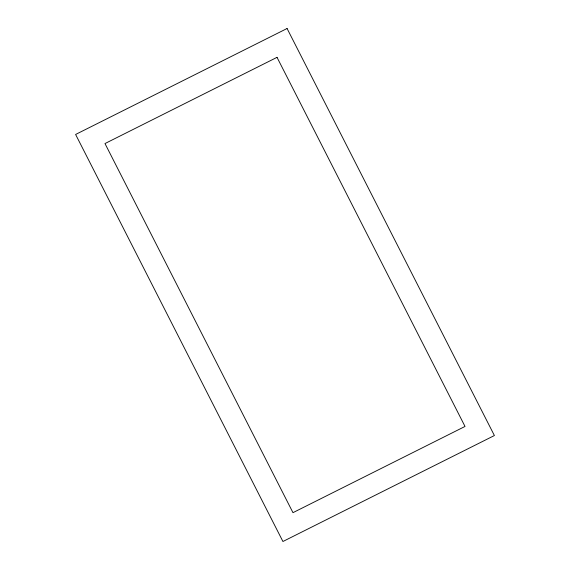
<?xml version="1.0" encoding="UTF-8"?>
<svg xmlns="http://www.w3.org/2000/svg" width="570" height="570" viewBox="0 0 570 570"><rect width="100%" height="100%" fill="white"/><g stroke="black" fill="none" stroke-linecap="round" stroke-linejoin="round"><path stroke-width="0.85" d="M287.073 28.5L75.611 134.463L282.927 541.5L494.389 435.537L287.073 28.5M277.027 57.342L104.98 143.554L292.973 512.658L465.02 426.445L277.027 57.342"/></g></svg>
